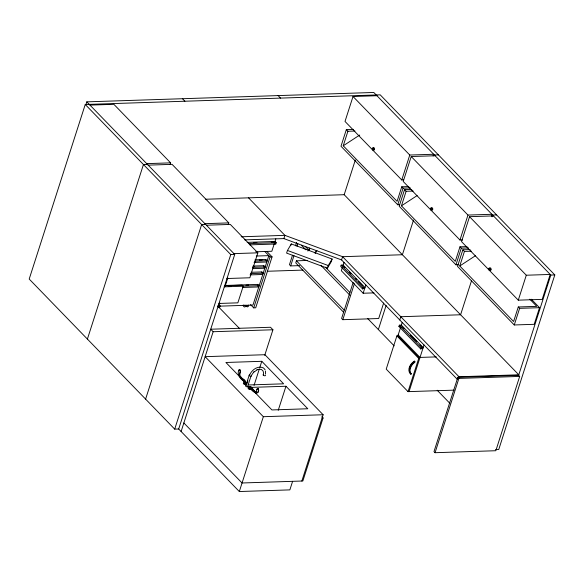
<?xml version="1.0" encoding="UTF-8"?>
<svg xmlns="http://www.w3.org/2000/svg" width="584" height="584" viewBox="0 0 584 584"><rect width="100%" height="100%" fill="white"/><g stroke="black" fill="none" stroke-linecap="round" stroke-linejoin="round"><path stroke-width="0.88" d="M245.024 383.119L244.265 381.586C240.535 379.22 236.469 374.446 238.929 369.833L239.958 370.03C240.739 372.497 237.739 374.957 240.608 377.111C241.82 379.374 246.054 379.863 245.024 383.119L245.543 383.097C246.572 379.848 242.338 379.359 241.119 377.096C238.257 374.935 241.25 372.475 240.477 370.015L239.301 369.957M263.304 375.176L263.61 372.804L262.968 370.818L261.464 369.533L259.325 369.132M265.45 374.096L265.435 371.052M257.121 389.696L257.288 389.083M495.568 449.607L498.751 449.498L554.8 274.933L380.199 94.842L85.249 104.485L29.2 279.05L174.704 429.13L178.689 428.999L239.316 491.531L289.861 489.881L292.606 481.333M85.972 104.456L86.804 101.85L373.789 92.469L550.814 275.064L554.8 274.933M87.403 339.078L143.445 164.52L147.431 164.389M170.068 164.578L170.623 162.856L113.873 104.317L89.958 105.105M145.599 399.113L201.648 224.548L205.634 224.417M228.271 224.606L228.826 222.891L172.076 164.352L148.161 165.133M174.704 429.13L230.746 254.566L85.249 104.485M178.689 428.999L234.732 254.434L86.804 101.85M218.401 307.323L219.788 303.001M225.329 285.729L227.826 277.955M225.373 285.948L225.533 285.466L257.814 284.408L259.033 285.656L258.61 286.956L242.469 287.481M181.113 431.503L213.145 331.727L210.722 329.223L270.509 327.266L272.932 329.77L264.705 355.386M224.541 285.737L242.17 285.16L243.199 286.218L237.856 302.841L218.832 303.461M206.407 225.212L230.322 224.431L257.858 252.836L249.85 277.772L226.826 278.524M257.814 284.408L258.267 285.518M251.062 272.29L261.822 271.94L262.274 273.049M253.062 266.056L263.822 265.705L264.275 266.815M265.669 259.953L265.822 259.471L255.062 259.822M261.822 271.94L263.034 273.188L262.618 274.487L250.061 274.896M252.96 268.633L264.618 268.253L265.034 266.954L263.822 265.705M265.822 259.471L267.034 260.719L266.618 262.019L254.062 262.428M267.005 251.624L272.071 256.851L255.712 307.812L253.719 307.877L270.078 256.916L265.026 251.711M274.298 243.637L271.845 251.266L255.704 251.792M275.845 238.812L274.838 241.944L271.253 242.061M249.784 244.857L275.794 244.01L276.21 242.71L274.998 241.455L247.193 242.367M244.689 239.871L283.868 238.586L284.904 235.352L248.528 197.837M287.452 250.456L286.605 253.098L327.398 268.187L331.267 261.676L332.113 259.026L291.314 243.937L287.452 250.456L328.252 265.545L332.113 259.026M245.112 384.425L245.477 383.279M245.791 385.856L249.215 375.176M290.89 245.265L291.314 243.937M246.579 384.827L247.901 380.724M247.528 386.9L250.952 376.22M292.489 255.237L289.46 264.661L290.671 265.91L299.643 265.618M295.519 245.806L296.614 242.382M249.908 389.375L250.281 388.229A1.212 0.533 17.8 0 0 250.478 387.411M290.671 265.91L293.978 255.631M297 246.2L297.825 243.63M254.055 385.367L259.303 369.044M259.851 367.321L261.785 361.306L225.913 362.481L239.009 375.986M307.293 260.457L296.424 260.814L295.752 262.895L343.538 312.177M376.935 95.718L353.021 96.499L345.013 121.435L401.763 179.974L403.537 179.916M353.583 129.385L346.334 129.619L340.998 146.248L397.748 204.78L399.558 204.721M408.807 186.559L401.755 186.785L397.084 201.334L343.246 145.796L347.911 131.254L346.334 129.619M239.316 491.531L263.34 416.706L205.137 356.671L264.924 354.714L323.127 414.749L301.848 481.034M241.177 236.783L284.904 235.352L342.604 256.697L459.002 376.76L518.789 374.804L344.188 194.706L355.327 160.016M278.239 410.311L285.963 386.25L250.989 387.396M327.398 268.187L328.252 265.545M457.338 379.344L341.567 259.931L342.604 256.697L402.391 254.741L413.53 220.051M341.151 265.136L362.971 287.649L364.964 287.583L343.144 265.07L341.151 265.136L340.735 266.435L362.554 288.949L364.81 288.073M342.436 267.282L341.326 270.728L363.153 293.234L373.979 292.883M343.991 262.428L342.983 265.559L344.859 267.487M353.159 282.452L341.603 318.441L342.815 319.689L378.688 318.521L383.637 303.096M342.815 319.689L354.371 283.7M362.554 288.949L362.971 287.649M321.835 416.662L323.083 417.954L302.841 480.997L242.053 482.983L183.858 422.955M363.153 293.234L365.818 284.941M401.763 179.974L409.771 155.037L353.021 96.499M435.138 155.753L411.224 156.534L403.216 181.471L459.966 240.009L462.623 239.922M397.748 204.78L403.084 188.157L401.755 186.785M411.778 189.413L404.529 189.654L399.193 206.276L455.943 264.815L458.666 264.727M467.01 246.587L459.958 246.82L455.286 261.362L401.442 205.831L406.114 191.282L404.529 189.654M433.138 155.972L433.686 154.256L409.771 155.037M378.366 329.566L386.119 305.417M399.763 319.959L400.806 316.725L460.594 314.769L471.449 280.948M419.896 344.888L423.013 348.101L420.757 348.984L398.93 326.471L399.346 325.171L401.339 325.106L423.166 347.619L421.174 347.684L399.346 325.171M396.894 335.888L418.721 358.401L419.714 358.364L397.894 335.851L396.894 335.888L386.221 369.132L408.048 391.645L454.162 390.141M397.894 335.851L400.639 327.281M401.186 325.587L402.194 322.463M414.136 361.642L414.304 361.124L414.947 361.781A9.015 6.278 -44.1 0 0 410.939 374.249L410.464 373.074A8.753 6.095 -44.1 0 1 409.705 371.745M410.939 374.249L411.107 373.731A8.753 6.095 -44.1 0 1 414.779 362.299L414.947 361.781M420.757 348.984L421.174 347.684M408.048 391.645L418.721 358.401M409.041 391.616L424.013 344.976M459.966 240.009L467.974 215.065L411.224 156.534M469.543 216.686L461.535 241.623L518.285 300.161L542.2 299.38L550.208 274.443L526.293 275.225L469.543 216.686L493.458 215.905M455.943 264.815L461.287 248.185L459.958 246.82M470.098 249.572L462.849 249.806L457.513 266.428L514.263 324.967L534.192 324.317L539.536 307.688L531.338 299.234M529.819 299.183L536.791 306.366L518.278 306.972L513.606 321.521L459.761 265.983L464.433 251.434L462.849 249.806M491.334 216.007L491.889 214.284L467.974 215.065M492.056 216.766L492.611 215.036L496.597 214.905M457.841 377.308L433.985 451.614L435.043 452.709L495.831 450.724L519.687 376.417L518.629 375.322L457.841 377.308L458.9 378.403L519.687 376.417M458.834 377.279L459.002 376.76M435.043 452.709L458.9 378.403M518.285 300.161L526.293 275.225M514.263 324.967L519.607 308.345L518.278 306.972M518.629 375.322L550.814 275.064M238.944 370.599L239.155 370.095M249.353 375.629C251.31 370.176 257.843 365.073 263.618 368.037L265.143 369.825M251.427 388.404L250.587 387.557L249.718 387.951L248.952 387.163L249.302 386.469L250.58 386.681L253.186 390.229L255.777 391.922L256.376 391.543L256.77 389.105L257.807 388.44C259.187 390.01 258.099 392.776 256.084 393.098M248.952 387.163L249.616 386.849M251.346 375.563L254.025 371.614M307.892 251.04L309.659 248.061M308.783 250.171L309.666 248.682M315.134 252.806L316.462 250.572M315.141 253.434L316.908 250.456M249.718 387.951L250.069 387.572C251.412 391.922 260.581 396.631 258.325 388.426L257.595 388.594M253.996 372.044L257.252 369.847M343.246 145.796L359.693 135.043M401.442 205.831L417.151 195.567M459.761 265.983L475.471 255.719M250.025 386.323C252.609 386.973 253.171 391.36 256.288 391.901L256.624 391.82M256.887 369.687L258.515 369.314M347.911 131.254L354.97 131.02M372.38 148.343A1.212 0.694 88.1 0 1 373.577 148.38A1.212 0.694 88.1 0 1 373.001 150.183A1.212 0.694 88.1 0 1 372.38 148.343L373.249 148.314M373.592 149.592L374.461 149.562M146.708 163.637L170.623 162.856M434.416 155.001L438.401 154.869M403.084 188.157L410.333 187.917M406.114 191.282L413.165 191.056M205.714 199.239L344.188 194.706M431.788 209.627L432.664 209.598M204.911 223.672L228.826 222.891M253.317 242.645L256.902 242.528M248.404 243.616L276.21 242.71M233.943 253.617L257.858 252.836M230.746 254.566L234.732 254.434M461.287 248.185L468.529 247.952M256.274 256.04L268.83 255.631L252.96 305.074L218.876 306.184M270.078 256.916L272.071 256.851M464.433 251.434L471.485 251.208M259.391 260.157L262.085 260.07M254.478 261.128L267.034 260.719M252.908 266.538L254.697 266.479M252.478 267.363L265.034 266.954M267.326 271.261L302.855 270.1M250.478 273.597L263.034 273.188M490.107 269.779L490.983 269.75M228.067 285.861L231.651 285.744M246.003 285.269L248.696 285.182M242.886 286.189L259.033 285.656M224.176 286.839L243.199 286.218M217.868 306.695L219.956 306.629M245.776 305.782L248.565 305.695M519.607 308.345L539.536 307.688M213.145 331.727L272.932 329.77M398.93 326.471L399.93 326.434L401.179 327.719M436.263 356.89L420.02 357.423L398.193 334.909M244.258 382.323L244.776 382.308M248.631 384.966L283.612 383.819L261.785 361.306M263.34 416.706L323.127 414.749M322.083 417.983L323.083 417.954M256.179 393.069L255.296 392.755M283.868 238.586L341.567 259.931M243.258 380.301L242.688 379.95M243.47 380.418L244.426 381.06M254.843 392.47L252.273 389.769M278.13 95.593L280.554 98.097M182.471 98.725L184.894 101.229M349.225 271.991L351.094 273.918M355.459 278.422L356.707 279.707M358.576 281.634L362.941 286.138M401.807 326.23L404.303 328.807M410.537 335.238L416.779 341.669M305.235 246.397L309.009 250.288M325.354 267.143L349.874 292.438M301.424 245.229L305.826 249.769M320.915 265.333L349.838 295.161M367.613 318.47L394.185 345.881M437.197 390.251L449.855 403.303M410.464 373.074L411.107 373.731M296.424 260.814L344.202 310.104M275.188 243.382L275.794 244.01M264.012 267.625L264.618 268.253M258.004 286.328L258.61 286.956M250.551 304.607L253.719 307.877M217.584 305.885L239.725 328.726M285.963 386.25L307.79 408.764L271.918 409.939L253.836 391.28M242.747 379.848L244.616 381.775M249.47 387.148L250.237 387.937M241.112 378.498L241.55 378.958M239.907 376.877L240.272 377.446M251.799 389.01L252.127 389.55M251.47 375.724A1.212 0.533 17.8 0 1 250.777 376.22A1.212 0.533 17.8 0 1 249.302 375.578A1.212 0.533 17.8 0 1 249.74 374.972M247.915 386.243A1.212 0.533 17.8 0 1 247.609 386.893A1.212 0.533 17.8 0 1 246.047 386.418A1.212 0.533 17.8 0 1 246.076 385.681M265.421 375.271A1.212 0.533 17.8 0 1 264.72 375.76A1.212 0.533 17.8 0 1 263.253 375.118A1.212 0.533 17.8 0 1 263.691 374.512M250.281 388.229A1.212 0.533 17.8 0 1 248.55 387.477A1.212 0.533 17.8 0 1 249.645 387.046M250.302 388.718A1.212 0.533 17.8 0 1 249.996 389.367A1.212 0.533 17.8 0 1 248.426 388.893A1.212 0.533 17.8 0 1 248.463 388.156M245.681 382.462A1.212 0.533 17.8 0 1 245.645 383.265A1.212 0.533 17.8 0 1 243.937 382.739A1.212 0.533 17.8 0 1 244.265 382.031M245.623 383.929A1.212 0.533 17.8 0 1 244.93 384.418A1.212 0.533 17.8 0 1 243.462 383.776A1.212 0.533 17.8 0 1 243.9 383.17M409.523 368.365A8.753 6.095 -44.1 0 1 410.114 366.511M411.129 364.701A8.753 6.095 -44.1 0 1 413.567 362.073M410.296 373.592A9.015 6.278 -44.1 0 1 414.304 361.124M220.132 305.425A2.424 1.38 88.1 0 1 219.131 307.731M219.715 306.235A1.212 0.694 88.1 0 1 219.226 306.578M248.696 305.111A2.424 1.38 88.1 0 1 246.397 306.125M245.908 305.206A2.424 1.38 88.1 0 1 244.587 306.958A2.424 1.38 88.1 0 1 243.229 305.118M244.696 305.176A1.212 0.694 88.1 0 1 244.105 305.761A1.212 0.694 88.1 0 1 243.499 305.14M489.881 268.253A1.212 0.694 88.1 0 1 490.808 268.209A1.212 0.694 88.1 0 1 490.954 269.837A1.212 0.694 88.1 0 1 490.042 270.166M431.561 208.101A1.212 0.694 88.1 0 1 432.489 208.057A1.212 0.694 88.1 0 1 432.634 209.685A1.212 0.694 88.1 0 1 431.722 210.014M373.358 148.066A1.212 0.694 88.1 0 1 374.337 148.095A1.212 0.694 88.1 0 1 374.359 149.811A1.212 0.694 88.1 0 1 373.38 149.781M488.896 268.531A1.212 0.694 88.1 0 0 489.516 270.37A1.212 0.694 88.1 0 0 490.093 268.567A1.212 0.694 88.1 0 0 488.896 268.531M430.576 208.371A1.212 0.694 88.1 0 0 431.196 210.211A1.212 0.694 88.1 0 0 431.773 208.415A1.212 0.694 88.1 0 0 430.576 208.371"/></g></svg>
